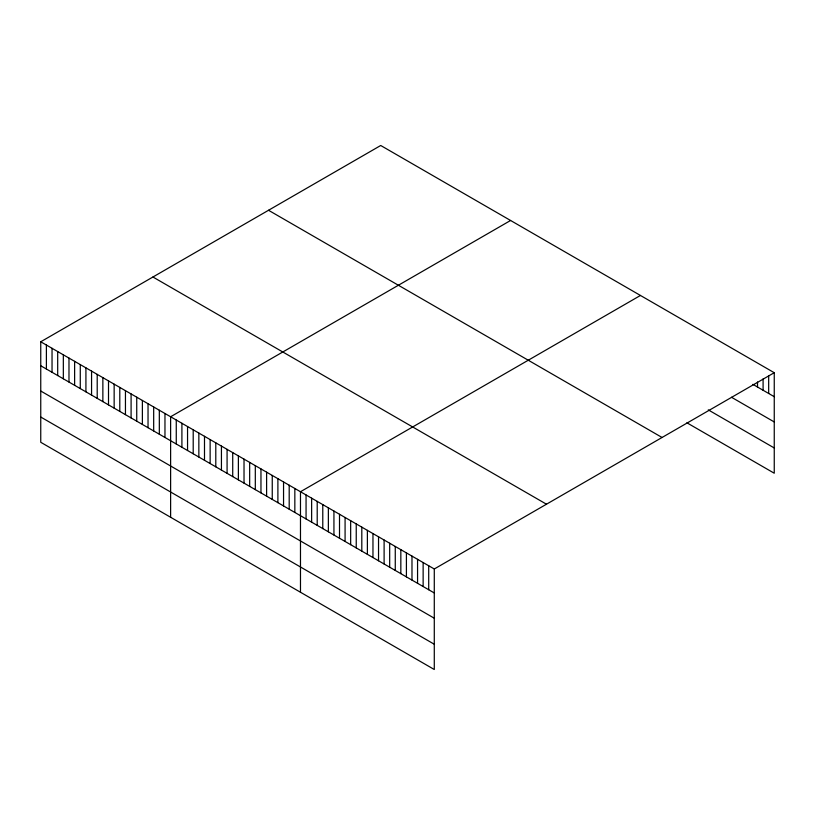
<?xml version="1.0" encoding="UTF-8"?>
<svg xmlns="http://www.w3.org/2000/svg" width="815" height="815" viewBox="0 0 815 815"><rect width="100%" height="100%" fill="white"/><g stroke="black" fill="none" stroke-linecap="round" stroke-linejoin="round"><path stroke-width="1.22" d="M40.75 341.78L434.283 568.982L434.283 669.502L40.75 442.29L40.75 341.78L380.717 145.498L774.25 372.71L774.25 473.22L686.902 422.791M510.577 220.478L170.62 416.76L170.62 517.27M640.447 295.458L300.48 491.73L300.48 592.25M434.283 568.982L774.25 372.71M752.877 384.354L774.25 396.691M731.503 397.272L774.25 421.946M708.276 409.874L774.25 447.965M268.522 210.27L662.065 437.482M152.935 277.008L546.478 504.21M40.75 365.762L434.283 592.963M40.75 391.017L434.283 618.218M40.75 417.036L434.283 644.237M768.677 375.797L768.677 393.472M763.095 378.894L763.095 390.253M757.522 381.98L757.522 387.033M428.71 565.763L428.71 589.744M423.138 562.544L423.138 586.525M417.565 559.324L417.565 583.306M411.983 556.105L411.983 580.086M406.41 552.886L406.41 576.867M400.837 549.667L400.837 573.648M395.265 546.457L395.265 570.429M389.682 543.238L389.682 567.209M384.11 540.019L384.11 563.99M378.537 536.8L378.537 560.781M372.964 533.581L372.964 557.562M367.382 530.361L367.382 554.343M361.809 527.142L361.809 551.123M356.237 523.923L356.237 547.904M350.664 520.704L350.664 544.685M345.081 517.484L345.081 541.466M339.509 514.265L339.509 538.246M333.936 511.046L333.936 535.027M328.363 507.827L328.363 531.808M322.781 504.607L322.781 528.589M317.208 501.388L317.208 525.369M311.636 498.169L311.636 522.15M306.063 494.95L306.063 518.931M294.836 488.47L294.836 512.452M289.193 485.21L289.193 509.192M283.549 481.95L283.549 505.932M277.895 478.69L277.895 502.672M272.251 475.43L272.251 499.412M266.607 472.17L266.607 496.152M260.963 468.91L260.963 492.892M255.309 465.65L255.309 489.632M249.665 462.39L249.665 486.372M244.021 459.13L244.021 483.112M238.377 455.87L238.377 479.852M232.723 452.61L232.723 476.592M227.079 449.35L227.079 473.332M221.436 446.09L221.436 470.072M215.792 442.83L215.792 466.812M210.138 439.57L210.138 463.552M204.494 436.31L204.494 460.292M198.85 433.05L198.85 457.032M193.206 429.79L193.206 453.772M187.552 426.53L187.552 450.512M181.908 423.28L181.908 447.252M176.264 420.02L176.264 443.992M164.966 413.5L164.966 437.472M159.322 410.24L159.322 434.212M153.678 406.98L153.678 430.952M148.035 403.72L148.035 427.692M142.38 400.46L142.38 424.432M136.737 397.2L136.737 421.172M131.093 393.94L131.093 417.912M125.449 390.68L125.449 414.652M119.795 387.42L119.795 411.392M114.151 384.16L114.151 408.132M108.507 380.9L108.507 404.872M102.863 377.64L102.863 401.612M97.209 374.38L97.209 398.352M91.565 371.12L91.565 395.092M85.921 367.86L85.921 391.832M80.278 364.6L80.278 388.572M74.623 361.34L74.623 385.312M68.98 358.08L68.98 382.052M63.336 354.82L63.336 378.792M57.692 351.56L57.692 375.532M52.038 348.3L52.038 372.282M46.394 345.04L46.394 369.022"/></g></svg>
